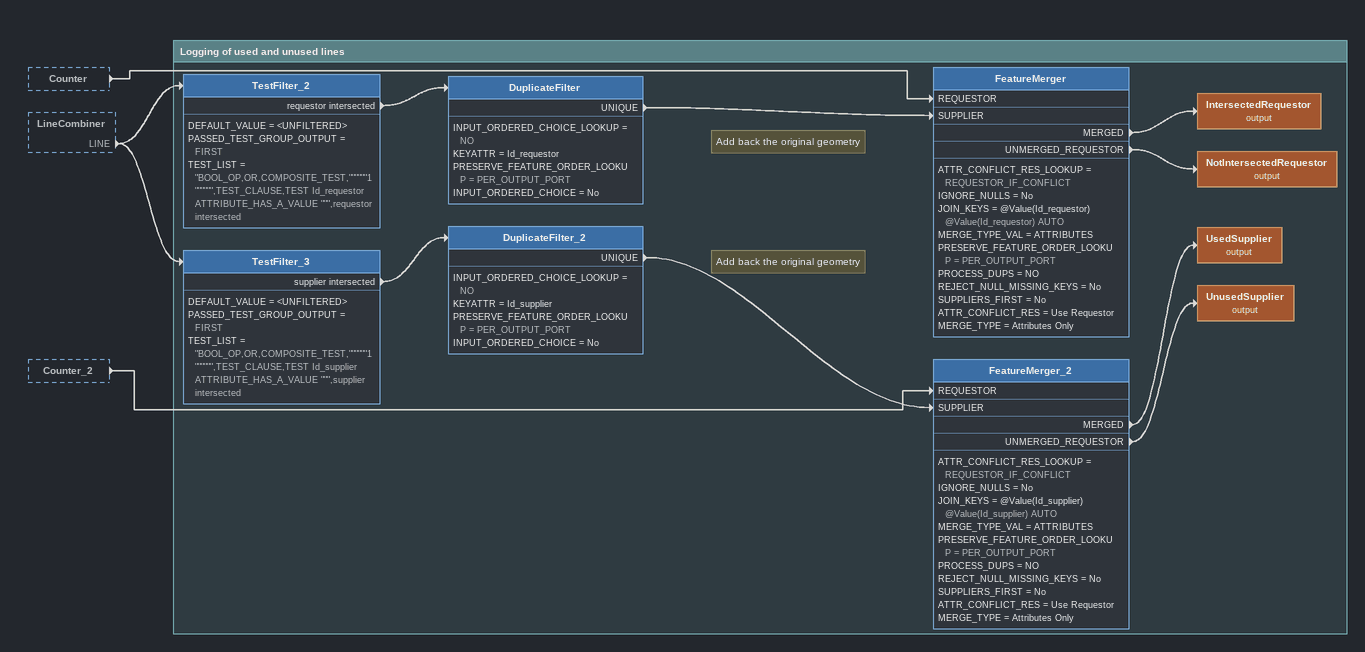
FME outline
Counter [outside]
    -> FeatureMerger [REQUESTOR]
LineCombiner [outside]
    LINE -> TestFilter_3
    LINE -> TestFilter_2
Counter_2 [outside]
    -> FeatureMerger_2 [REQUESTOR]

Bookmark: Logging of used and unused lines
TestFilter_2
    DEFAULT_VALUE = <UNFILTERED>
    PASSED_TEST_GROUP_OUTPUT = FIRST
    TEST_LIST = "BOOL_OP,OR,COMPOSITE_TEST,""""""1"""""",TEST_CLAUSE,TEST Id_requestor ATTRIBUTE_HAS_A_VALUE """,requestor intersected
    requestor intersected -> DuplicateFilter
DuplicateFilter
    INPUT_ORDERED_CHOICE_LOOKUP = NO
    KEYATTR = Id_requestor
    PRESERVE_FEATURE_ORDER_LOOKUP = PER_OUTPUT_PORT
    INPUT_ORDERED_CHOICE = No
    UNIQUE -> FeatureMerger [SUPPLIER]
Note: Add back the original geometry
FeatureMerger
    ATTR_CONFLICT_RES_LOOKUP = REQUESTOR_IF_CONFLICT
    IGNORE_NULLS = No
    JOIN_KEYS = @Value(Id_requestor) @Value(Id_requestor) AUTO
    MERGE_TYPE_VAL = ATTRIBUTES
    PRESERVE_FEATURE_ORDER_LOOKUP = PER_OUTPUT_PORT
    PROCESS_DUPS = NO
    REJECT_NULL_MISSING_KEYS = No
    SUPPLIERS_FIRST = No
    ATTR_CONFLICT_RES = Use Requestor
    MERGE_TYPE = Attributes Only
    MERGED -> IntersectedRequestor (output)
    UNMERGED_REQUESTOR -> NotIntersectedRequestor (output)
IntersectedRequestor (output)
NotIntersectedRequestor (output)
TestFilter_3
    DEFAULT_VALUE = <UNFILTERED>
    PASSED_TEST_GROUP_OUTPUT = FIRST
    TEST_LIST = "BOOL_OP,OR,COMPOSITE_TEST,""""""1"""""",TEST_CLAUSE,TEST Id_supplier ATTRIBUTE_HAS_A_VALUE """,supplier intersected
    supplier intersected -> DuplicateFilter_2
DuplicateFilter_2
    INPUT_ORDERED_CHOICE_LOOKUP = NO
    KEYATTR = Id_supplier
    PRESERVE_FEATURE_ORDER_LOOKUP = PER_OUTPUT_PORT
    INPUT_ORDERED_CHOICE = No
    UNIQUE -> FeatureMerger_2 [SUPPLIER]
Note: Add back the original geometry
FeatureMerger_2
    ATTR_CONFLICT_RES_LOOKUP = REQUESTOR_IF_CONFLICT
    IGNORE_NULLS = No
    JOIN_KEYS = @Value(Id_supplier) @Value(Id_supplier) AUTO
    MERGE_TYPE_VAL = ATTRIBUTES
    PRESERVE_FEATURE_ORDER_LOOKUP = PER_OUTPUT_PORT
    PROCESS_DUPS = NO
    REJECT_NULL_MISSING_KEYS = No
    SUPPLIERS_FIRST = No
    ATTR_CONFLICT_RES = Use Requestor
    MERGE_TYPE = Attributes Only
    MERGED -> UsedSupplier (output)
    UNMERGED_REQUESTOR -> UnusedSupplier (output)
UsedSupplier (output)
UnusedSupplier (output)
